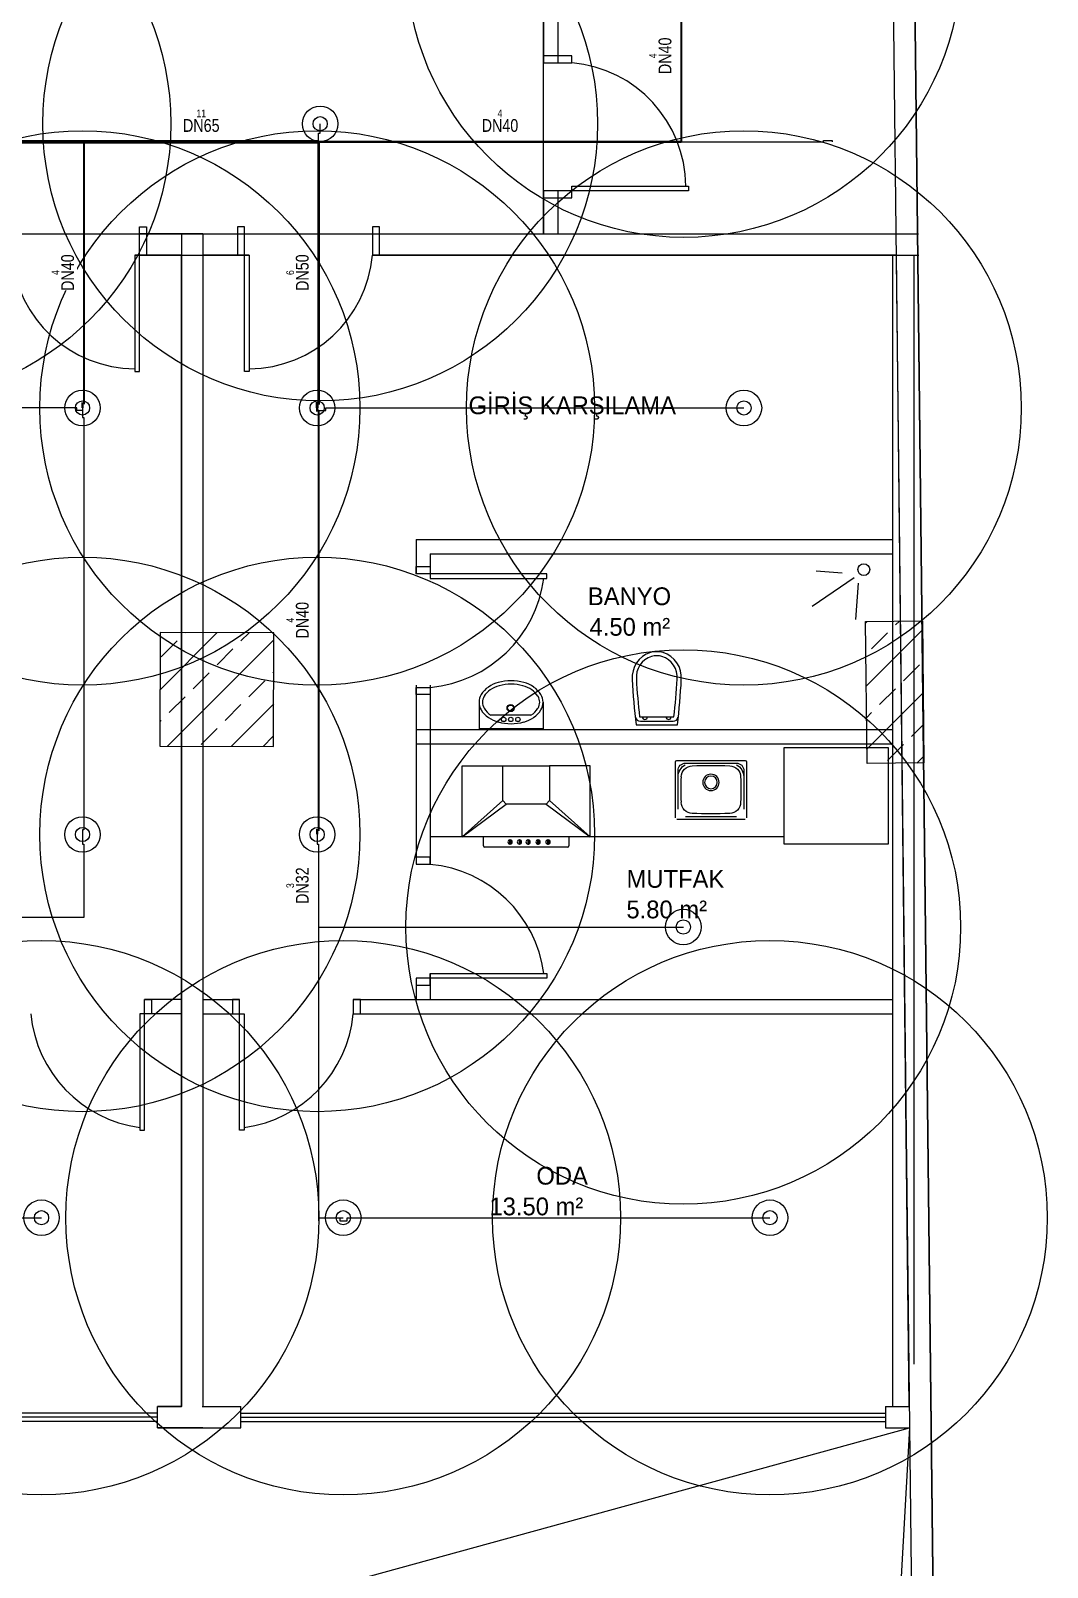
# Model space of a CAD drawing. Header units: centimetres. Extents: x 247996 to 276712, y -458149 to -450648.
# Drawn here: x 255735 to 256449, y -453153 to -452072 of the extents above; entities that cross this region are included whole.
import ezdxf
from ezdxf.enums import TextEntityAlignment as Align

# ---------------------------------------------------------------- set-up
doc = ezdxf.new("R2010")
doc.units = ezdxf.units.CM
for name, color, linetype in [('MKDU0', 50, 'Continuous'), ('MTY-SPRINKLER', 15, 'Continuous'), ('MTY-SPRINKLER-BORU', 140, 'Continuous'), ('MTY-SPRINKLER-CAP', 141, 'Continuous'), ('MTY-SPRINKLER-KORUMA', 8, 'Continuous')]:
    doc.layers.add(name, color=color, linetype=linetype)
doc.styles.add('MtXpl_Comic_Sans_MS', font='comic.ttf')
doc.styles.add('ROTAS', font='arial.ttf')

# ---------------------------------------------------------------- blocks, each defined once
blk = doc.blocks.new('ASL-SPR-PE')
for radius in [12.5, 5]:
    blk.add_circle((0, 0), radius)

msp = doc.modelspace()

# ---------------------------------------------------------------- linework, layer by layer
at = {"layer": 'MKDU0', "color": 8, "ltscale": 0.03}
for p, q in [((256372.6, -453482.7), (256342.3, -450836.9)), ((256342.3, -450836.9), (256372.6, -453482.7)), ((256357.6, -453482.1), (256327.5, -450851.9)), ((256105.1, -452007.5), (256105.1, -452094.5)), ((256095.1, -452012.5), (256095.1, -452094.5)), ((256095.1, -452214.7), (256095.1, -452064.7)), ((256095.1, -452184.5), (256095.1, -452214.7)), ((256105.1, -452184.5), (256105.1, -452214.7)), ((254840.5, -452214.7), (256095.1, -452214.7)), ((255811.1, -452214.7), (255884.9, -452214.7)), ((255855.5, -452214.7), (255811.1, -452214.7)), ((255840.5, -452214.7), (255840.5, -453039.7)), ((255840.5, -452214.7), (255884.9, -452214.7)), ((255855.5, -452214.7), (255855.5, -453039.7)), ((255974.9, -452214.7), (256358.8, -452214.7)), ((255807.8, -452229.7), (255888.2, -452229.7)), ((255840.5, -452229.7), (255807.8, -452229.7)), ((255840.5, -452229.7), (255807.8, -452229.7)), ((255840.5, -452229.7), (255840.5, -453009.7)), ((255840.5, -452229.7), (255840.5, -453039.7)), ((255840.5, -453039.7), (255840.5, -452229.7)), ((255855.5, -452229.7), (255855.5, -453009.7)), ((255855.5, -452229.7), (255855.5, -453039.7)), ((255855.5, -452229.7), (255888.2, -452229.7)), ((255888.2, -452229.7), (255855.5, -452229.7)), ((255855.5, -452229.7), (255855.5, -453039.7)), ((255974.9, -452229.7), (256358.9, -452229.7)), ((256343.3, -452229.7), (255974.9, -452229.7)), ((256340.5, -452229.7), (256340.5, -453039.7)), ((256352.2, -453039.7), (256343.3, -452229.7)), ((256355.5, -452229.7), (256355.5, -453009.7)), ((256005.5, -452429.7), (256340.5, -452429.7)), ((256005.5, -452429.7), (256005.5, -452453.8)), ((256015.5, -452439.7), (256340.5, -452439.7)), ((256015.5, -452439.7), (256015.5, -452457.1)), ((256305.2, -452453.4), (256286.8, -452452)), ((256313.6, -452456.6), (256284, -452476.8)), ((256316.4, -452460.5), (256314.4, -452485.9)), ((255825.6, -452495.1), (255825.3, -452575.1)), ((255825.5, -452535.5), (255865.7, -452495.2)), ((255905.6, -452495.4), (255825.6, -452495.1)), ((255843.1, -452495.4), (255843.4, -452495.2)), ((255882.4, -452501), (255888.1, -452495.3)), ((255905.3, -452575.4), (255905.6, -452495.4)), ((256321.5, -452487.4), (256361.5, -452486.9)), ((256321.5, -452488.5), (256322.6, -452487.4)), ((256322.6, -452587.4), (256321.5, -452487.4)), ((256322, -452532.9), (256361.6, -452493.3)), ((256325.8, -452506.6), (256337, -452495.4)), ((256342.7, -452489.8), (256345.3, -452487.1)), ((256361.5, -452486.9), (256362.6, -452586.9)), ((255826.3, -452512.2), (255837.5, -452501)), ((255830.8, -452575.1), (255905.6, -452500.3)), ((255865.6, -452517.8), (255876.8, -452506.6)), ((255848.7, -452534.7), (255860, -452523.5)), ((255904.9, -452523.5), (255905.5, -452522.8)), ((256348.3, -452529.1), (256359.5, -452517.8)), ((255888, -452540.3), (255899.3, -452529.1)), ((256005.5, -452532.3), (256005.5, -452658.2)), ((256015.5, -452532.3), (256015.5, -452658.2)), ((256322.5, -452577.3), (256362.1, -452537.7)), ((256331.4, -452545.9), (256342.7, -452534.7)), ((255831.9, -452551.5), (255843.1, -452540.3)), ((255871.2, -452557.1), (255882.4, -452545.9)), ((255875.5, -452575.3), (255905.4, -452545.4)), ((256049.8, -452544.2), (256049.8, -452562.9)), ((256094.8, -452544.2), (256094.8, -452562.9)), ((255825.4, -452558), (255826.3, -452557.1)), ((256086.3, -452553.2), (256058.2, -452553.2)), ((256322.3, -452555.1), (256325.8, -452551.5)), ((256353.9, -452568.4), (256362.3, -452559.9)), ((255854.4, -452574), (255865.6, -452562.7)), ((255897.9, -452575.3), (255904.9, -452568.4)), ((256005.5, -452563.4), (256340.5, -452563.4)), ((256094.8, -452562.9), (256049.8, -452562.9)), ((255825.3, -452575.1), (255905.3, -452575.4)), ((256005.5, -452573.4), (256340.5, -452573.4)), ((256337.6, -452576.2), (256264, -452576.2)), ((256264, -452576.2), (256264, -452643.9)), ((256337, -452585.2), (256348.3, -452574)), ((256337.6, -452643.9), (256337.6, -452576.2)), ((256357.7, -452587), (256362.6, -452582.1)), ((256037.9, -452588.9), (256066.4, -452588.9)), ((256037.9, -452638.9), (256037.9, -452588.9)), ((256127.9, -452588.9), (256099.4, -452588.9)), ((256127.9, -452638.9), (256127.9, -452588.9)), ((256187.8, -452625.6), (256187.8, -452586.2)), ((256188.8, -452585.2), (256236.8, -452585.2)), ((256189.7, -452619.5), (256189.7, -452592.3)), ((256195, -452587), (256230.7, -452587)), ((256236, -452592.3), (256236, -452619.5)), ((256237.8, -452586.2), (256237.8, -452625.6)), ((256362.6, -452586.9), (256322.6, -452587.4)), ((256066.4, -452613.4), (256037.9, -452638.9)), ((256127.9, -452638.9), (256099.4, -452613.4)), ((256037.9, -452638.9), (256068.9, -452615.9)), ((256096.9, -452615.9), (256127.9, -452638.9)), ((256230.7, -452624.8), (256195, -452624.8)), ((256236.8, -452626.6), (256188.8, -452626.6)), ((256264, -452638.9), (256015.5, -452638.9)), ((256264, -452638.9), (256015.5, -452638.9)), ((256127.9, -452638.9), (256037.9, -452638.9)), ((256052.9, -452645.2), (256052.9, -452638.9)), ((256111.9, -452646.2), (256053.9, -452646.2)), ((256071.3, -452641), (256071.3, -452643.5)), ((256071.3, -452641), (256071.9, -452641)), ((256071.3, -452643.5), (256071.3, -452644)), ((256071.9, -452644), (256071.3, -452644)), ((256071.9, -452641), (256071.9, -452643.5)), ((256071.9, -452643.5), (256071.9, -452644)), ((256077.9, -452641), (256077.9, -452643.5)), ((256077.9, -452641), (256078.5, -452641)), ((256077.9, -452643.5), (256077.9, -452644)), ((256078.5, -452644), (256077.9, -452644)), ((256078.5, -452641), (256078.5, -452643.5)), ((256078.5, -452643.5), (256078.5, -452644)), ((256084, -452641), (256084, -452643.5)), ((256084, -452641), (256084.7, -452641)), ((256084, -452643.5), (256084, -452644)), ((256084, -452644), (256084.7, -452644)), ((256084.7, -452641), (256084.7, -452643.5)), ((256084.7, -452643.5), (256084.7, -452644)), ((256091, -452641), (256091, -452643.5)), ((256091, -452641), (256091.7, -452641)), ((256091, -452643.5), (256091, -452644)), ((256091, -452644), (256091.7, -452644)), ((256091.7, -452641), (256091.7, -452643.5)), ((256091.7, -452643.5), (256091.7, -452644)), ((256098, -452641), (256098, -452643.5)), ((256098, -452641), (256098.7, -452641)), ((256098, -452643.5), (256098, -452644)), ((256098, -452644), (256098.7, -452644)), ((256098.7, -452641), (256098.7, -452643.5)), ((256098.7, -452643.5), (256098.7, -452644)), ((256112.9, -452638.9), (256112.9, -452645.2)), ((256264, -452643.9), (256337.6, -452643.9)), ((256005.5, -452738.2), (256005.5, -452753.4)), ((256015.5, -452734.9), (256015.5, -452753.4)), ((255840.5, -452753.4), (255814.6, -452753.4)), ((255855.5, -452753.4), (255881.4, -452753.4)), ((255961.4, -452753.4), (256340.5, -452753.4)), ((255840.5, -452763.4), (255811.3, -452763.4)), ((255855.5, -452763.4), (255884.7, -452763.4)), ((255961.4, -452763.4), (256340.5, -452763.4)), ((255823.7, -453044.2), (255360.5, -453044.2)), ((255823.7, -453047.2), (255360.5, -453047.2)), ((255823.7, -453039.7), (255840.5, -453039.7)), ((255840.9, -453039.7), (255823.7, -453039.7)), ((255823.7, -453054.7), (255823.7, -453039.7)), ((255823.7, -453039.7), (255840.5, -453039.7)), ((255855.1, -453039.7), (255882.2, -453039.7)), ((255855.5, -453039.7), (255882.2, -453039.7)), ((255855.5, -453039.7), (255882.2, -453039.7)), ((255882.2, -453054.7), (255882.2, -453039.7)), ((255882.2, -453044.2), (256335.5, -453044.2)), ((255882.2, -453047.2), (256335.5, -453047.2)), ((256335.5, -453039.7), (256352.2, -453039.7)), ((256335.5, -453039.7), (256335.5, -453054.7)), ((256335.5, -453039.7), (256352.2, -453039.7)), ((255003.7, -453424.7), (256352.4, -453054.7)), ((255823.7, -453050.2), (255360.5, -453050.2)), ((255823.7, -453054.7), (255882.2, -453054.7)), ((255855.5, -453054.7), (255823.7, -453054.7)), ((255840.5, -453054.7), (255882.2, -453054.7)), ((255882.2, -453050.2), (256335.5, -453050.2)), ((256352.4, -453054.7), (256332.1, -453424.7)), ((256335.5, -453054.7), (256352.4, -453054.7))]:
    msp.add_line(p, q, dxfattribs=at)
for points in [[(256095.1, -452089.5), (256095.1, -452094.5), (256115.1, -452094.5), (256115.1, -452089.5), (256095.1, -452089.5)], [(256095.1, -452089.5), (256095.1, -452094.5), (256115.1, -452094.5), (256115.1, -452089.5), (256095.1, -452089.5)], [(256095.1, -452089.5), (256095.1, -452094.5), (256115.1, -452094.5), (256115.1, -452089.5), (256095.1, -452089.5)], [(256095.1, -452184.5), (256095.1, -452189.5), (256115.1, -452189.5), (256115.1, -452184.5), (256095.1, -452184.5)], [(256095.1, -452184.5), (256095.1, -452189.5), (256115.1, -452189.5), (256115.1, -452184.5), (256095.1, -452184.5)], [(256095.1, -452184.5), (256095.1, -452189.5), (256115.1, -452189.5), (256115.1, -452184.5), (256095.1, -452184.5)], [(255811.1, -452209.7), (255816.1, -452209.7), (255816.1, -452229.7), (255811.1, -452229.7), (255811.1, -452209.7)], [(255811.1, -452209.7), (255816.1, -452209.7), (255816.1, -452229.7), (255811.1, -452229.7), (255811.1, -452209.7)], [(255811.1, -452209.7), (255816.1, -452209.7), (255816.1, -452229.7), (255811.1, -452229.7), (255811.1, -452209.7)], [(255884.9, -452209.7), (255879.9, -452209.7), (255879.9, -452229.7), (255884.9, -452229.7), (255884.9, -452209.7)], [(255884.9, -452209.7), (255879.9, -452209.7), (255879.9, -452229.7), (255884.9, -452229.7), (255884.9, -452209.7)], [(255884.9, -452209.7), (255879.9, -452209.7), (255879.9, -452229.7), (255884.9, -452229.7), (255884.9, -452209.7)], [(255979.9, -452209.7), (255974.9, -452209.7), (255974.9, -452229.7), (255979.9, -452229.7), (255979.9, -452209.7)], [(255979.9, -452209.7), (255974.9, -452209.7), (255974.9, -452229.7), (255979.9, -452229.7), (255979.9, -452209.7)], [(255979.9, -452209.7), (255974.9, -452209.7), (255974.9, -452229.7), (255979.9, -452229.7), (255979.9, -452209.7)], [(256005.5, -452453.8), (256005.5, -452448.8), (256015.5, -452448.8), (256015.5, -452453.8), (256005.5, -452453.8)], [(256005.5, -452538.8), (256005.5, -452533.8), (256015.5, -452533.8), (256015.5, -452538.8), (256005.5, -452538.8)], [(256005.5, -452653.2), (256005.5, -452658.2), (256015.5, -452658.2), (256015.5, -452653.2), (256005.5, -452653.2)], [(256005.5, -452738.2), (256005.5, -452743.2), (256015.5, -452743.2), (256015.5, -452738.2), (256005.5, -452738.2)], [(255814.6, -452753.4), (255819.6, -452753.4), (255819.6, -452763.4), (255814.6, -452763.4), (255814.6, -452753.4)], [(255881.4, -452753.4), (255876.4, -452753.4), (255876.4, -452763.4), (255881.4, -452763.4), (255881.4, -452753.4)], [(255966.4, -452753.4), (255961.4, -452753.4), (255961.4, -452763.4), (255966.4, -452763.4), (255966.4, -452753.4)]]:
    msp.add_lwpolyline(points, dxfattribs=at)
for points in [[(256115.1, -452184.5), (256115.1, -452181.2), (256197, -452181.2), (256197, -452184.5)], [(256115.1, -452184.5), (256115.1, -452181.2), (256197, -452181.2), (256197, -452184.5)], [(256115.1, -452184.5), (256115.1, -452181.2), (256197, -452181.2), (256197, -452184.5)], [(255811.1, -452229.7), (255807.8, -452229.7), (255807.8, -452311.5), (255811.1, -452311.5)], [(255811.1, -452229.7), (255807.8, -452229.7), (255807.8, -452311.5), (255811.1, -452311.5)], [(255811.1, -452229.7), (255807.8, -452229.7), (255807.8, -452311.5), (255811.1, -452311.5)], [(255884.9, -452229.7), (255888.2, -452229.7), (255888.2, -452311.5), (255884.9, -452311.5)], [(255884.9, -452229.7), (255888.2, -452229.7), (255888.2, -452311.5), (255884.9, -452311.5)], [(255884.9, -452229.7), (255888.2, -452229.7), (255888.2, -452311.5), (255884.9, -452311.5)], [(256015.5, -452453.8), (256015.5, -452457.1), (256097.4, -452457.1), (256097.4, -452453.8)], [(256015.5, -452738.2), (256015.5, -452734.9), (256097.4, -452734.9), (256097.4, -452738.2)], [(255814.6, -452763.4), (255811.3, -452763.4), (255811.3, -452845.3), (255814.6, -452845.3)], [(255881.4, -452763.4), (255884.7, -452763.4), (255884.7, -452845.3), (255881.4, -452845.3)]]:
    msp.add_lwpolyline(points, close=True, dxfattribs=at)
for points in [[(256189.3, -452560, 0.01664), (256192, -452528.2, 0.351622), (256179.2, -452509.3, 0.068714), (256174.7, -452508.7, 0.068714), (256170.3, -452509.3, 0.351622), (256157.5, -452528.2, 0.01664), (256160.2, -452560)], [(256186.8, -452554.5, 0.016866), (256189.1, -452528, 0.351778), (256178.4, -452512, 0.068022), (256174.7, -452511.5, 0.068022), (256171.1, -452512, 0.351778), (256160.4, -452528, 0.016866), (256162.7, -452554.5)]]:
    msp.add_lwpolyline(points, format="xyb", close=True, dxfattribs=at)
msp.add_lwpolyline([(256159.9, -452554.6, 0.389191), (256163.2, -452557.6), (256174.7, -452557.6), (256186.3, -452557.6, 0.389191), (256189.6, -452554.6, 0.389191)], format="xyb", dxfattribs=at)
for centre, radius in [((256320.3, -452450.9, 51), 4.14), ((256072, -452548.3), 2.52), ((256072, -452548.3), 2.12), ((256067.1, -452556.3), 1.56), ((256072.1, -452556.3), 1.56), ((256077.1, -452556.3), 1.56)]:
    msp.add_circle(centre, radius, dxfattribs=at)
for centre, radius, start, end in [((256007.3, -452445.2), 88.9, 275.3081, 352.3253), ((256060.1, -452544.2), 10.3, 148.2866, 180), ((256065.9, -452547.8), 17.2, 123.8347, 148.2866), ((256065.9, -452547.8), 14.8, 123.8347, 148.2866), ((256069.8, -452553.5), 24.1, 105.5176, 123.8347), ((256069.8, -452553.5), 21.7, 105.5176, 123.8347), ((256072.3, -452562.6), 33.5, 90, 105.5176), ((256072.3, -452562.6), 31.1, 90, 105.5176), ((256072.3, -452562.6), 33.5, 74.4824, 90), ((256072.3, -452562.6), 31.1, 74.4824, 90), ((256074.8, -452553.5), 21.7, 56.1653, 74.4824), ((256074.8, -452553.5), 24.1, 56.1653, 74.4824), ((256078.6, -452547.8), 14.8, 31.7134, 56.1653), ((256078.6, -452547.8), 17.2, 31.7134, 56.1653), ((256084.5, -452544.2), 10.3, 0, 31.7134), ((256060.1, -452544.2), 10.3, 180, 211.7134), ((256065.9, -452540.6), 17.2, 211.7134, 236.1653), ((256060.1, -452544.2), 7.93, 148.2866, 180), ((256060.1, -452544.2), 7.93, 180, 211.7134), ((256065.9, -452540.6), 14.8, 211.7134, 238.6233), ((256078.6, -452540.6), 14.8, 301.3767, 328.2866), ((256078.6, -452540.6), 17.2, 303.8347, 328.2866), ((256084.5, -452544.2), 7.93, 0, 31.7134), ((256084.5, -452544.2), 7.93, 328.2866, 0), ((256084.5, -452544.2), 10.3, 328.2866, 0), ((256069.8, -452534.9), 24.1, 236.1653, 254.4824), ((256072.3, -452525.8), 33.5, 254.4824, 270), ((256072.3, -452525.8), 33.5, 270, 285.5176), ((256074.8, -452534.9), 24.1, 285.5176, 303.8347), ((256166.4, -452554.5), 1.78, 180, 0), ((256183.1, -452554.5), 1.78, 180, 0), ((256053.9, -452645.2), 1, 180, 270), ((256071.6, -452642.5), 1.54, 100.5754, 259.4621), ((256071.6, -452642.5), 1.54, 282.6235, 77.3767), ((256078.2, -452642.5), 1.54, 100.5754, 259.4621), ((256078.2, -452642.5), 1.54, 282.6235, 77.3767), ((256084.3, -452642.5), 1.54, 100.5754, 259.4621), ((256084.3, -452642.5), 1.54, 282.6235, 77.3767), ((256091.3, -452642.5), 1.54, 100.5754, 259.4621), ((256091.3, -452642.5), 1.54, 282.6235, 77.3767), ((256098.3, -452642.5), 1.54, 100.5754, 259.4621), ((256098.3, -452642.5), 1.54, 282.6235, 77.3767), ((256111.9, -452645.2), 1, 270, 0), ((256007.3, -452746.8), 88.9, 7.6747, 84.6919), ((255823.2, -452755.2), 88.9, 185.3081, 262.3253), ((255872.8, -452755.2), 88.9, 277.6747, 354.6919)]:
    msp.add_arc(centre, radius, start, end, dxfattribs=at)
at = {"layer": 'MKDU0', "color": 8, "ltscale": 0.03, "extrusion": (0, 0, -1)}
for centre, major_axis, start_param, end_param in [((256188.8, -452586.2), (0.707, 0.707), 3.926991, 5.497787), ((256195, -452592.3), (-3.75, 3.75), 5.497787, 7.068583), ((256199.8, -452596.9), (-7.14, 7.14), 5.524757, 6.541187), ((256200, -452596.9), (-5.66, 5.66), 5.524757, 7.028844), ((256212.8, -452920.9), (332.3, 0), 4.67265, 4.752129), ((256225.7, -452596.9), (-5.66, 5.66), 0.825137, 2.329224), ((256230.7, -452592.3), (3.75, 3.75), -0.785398, 0.785398), ((256225.8, -452596.9), (7.14, 7.14), -0.258001, 0.758428), ((256236.8, -452586.2), (0.707, 0.707), -0.785398, 0.785398), ((256524.1, -452605.6), (-234.9, 234.9), 5.470817, 5.524757), ((256212.8, -452600.6), (-4.07, 4.07), 3.926991, 10.210176), ((256212.8, -452600.6), (-3.18, 3.18), 3.926991, 10.210176), ((255901.6, -452605.6), (234.9, 234.9), 0.758428, 0.812368), ((256200, -452614.4), (5.66, 5.66), 2.395934, 3.900021), ((256225.7, -452614.4), (5.66, 5.66), 0.812368, 2.316455), ((256212.8, -452290.4), (332.3, 0), 1.531058, 1.610536)]:
    msp.add_ellipse(centre, major_axis=major_axis, ratio=1, start_param=start_param, end_param=end_param, dxfattribs=at)
at = {"layer": 'MKDU0', "color": 8, "ltscale": 0.03, "invisible_edges": 1}
for points in [[(256099.4, -452613.4), (256066.4, -452613.4), (256066.4, -452588.9), (256099.4, -452588.9)], [(256066.4, -452613.4), (256099.4, -452613.4), (256096.9, -452615.9), (256068.9, -452615.9)]]:
    msp.add_3dface(points, dxfattribs=at)
at = {"layer": 'MTY-SPRINKLER-BORU'}
for points, const_width in [([(256192, -452150), (256192, -452029), (256193.8, -452029), (256193.8, -452024), (256193.8, -452022.2)], 1.5), ([(255637, -452150), (255772, -452150)], 2.5), ([(255772, -452150), (255772, -452334), (255771, -452334), (255771, -452337.2)], 1.5), ([(255772, -452150), (255937, -452150)], 2.5), ([(255937, -452150), (255937, -452334), (255936, -452334), (255936, -452337.2)], 2), ([(255937, -452150), (256192, -452150)], 1.5), ([(255936, -452337.2), (255936, -452339), (255937, -452339)], 1.5), ([(255937, -452339), (255937, -452634), (255936, -452634), (255936, -452637.2)], 1.5)]:
    msp.add_lwpolyline(points, dxfattribs=dict(at, const_width=const_width))
for points in [[(255937, -452150), (255937, -452149), (255937, -452144), (255938.1, -452144), (255938.1, -452137.3)], [(256192, -452150), (256292, -452150), (256292, -452149), (256298, -452149), (256298, -452150)], [(255771, -452339), (255767, -452339), (255767, -452337.2), (255471, -452337.2)], [(255771, -452339), (255771, -452344), (255772, -452344), (255772, -452634), (255771, -452634), (255771, -452637.2), (255771, -452644), (255772, -452644), (255772, -452695.7), (255502.6, -452695.7)], [(255771, -452337.2), (255771, -452339)], [(255937, -452339), (255942, -452339), (255942, -452337.2), (256236, -452337.2)], [(255936, -452637.2), (255936, -452644), (255937, -452644), (255937, -452702.3)], [(255937, -452702.3), (255937, -452704), (255937, -452906.8)], [(255937, -452702.3), (256193.5, -452702.3)], [(255442, -452906.8), (255442, -452909), (255447, -452909), (255447, -452906.8), (255742.2, -452906.8)], [(255937, -452906.8), (255937, -452909)], [(255937, -452906.8), (255952, -452906.8)], [(255952, -452906.8), (255952, -452909), (255957, -452909), (255957, -452906.8), (256254.3, -452906.8)], [(255952, -452906.8), (255954.3, -452906.8)]]:
    msp.add_lwpolyline(points, dxfattribs=at)
at = {"layer": 'MTY-SPRINKLER-KORUMA'}
for centre in [(256193.8, -452022.2), (255638.1, -452137.3), (255938.1, -452137.3), (255771, -452337.2), (255936, -452337.2), (256236, -452337.2), (255771, -452637.2), (255936, -452637.2), (256193.4, -452702.3), (255742.2, -452906.8), (255954.3, -452906.8), (256254.3, -452906.8)]:
    msp.add_circle(centre, 195, dxfattribs=at)

# ---------------------------------------------------------------- block references
at = {"layer": 'MTY-SPRINKLER'}
for p in [(255938.1, -452137.3), (255771, -452337.2), (255936, -452337.2), (256236, -452337.2), (255771, -452637.2), (255936, -452637.2), (256193.4, -452702.3), (255742.2, -452906.8), (255954.3, -452906.8), (256254.3, -452906.8)]:
    msp.add_blockref('ASL-SPR-PE', p, dxfattribs=at)

# ---------------------------------------------------------------- texts
at = {"layer": 'MKDU0', "color": 8, "ltscale": 0.03, "style": 'MtXpl_Comic_Sans_MS'}
for s, p in [('GİRİŞ KARŞILAMA', (256042.4, -452341.6)), ('MUTFAK', (256153.5, -452674.7)), ('5.80 m²', (256153.4, -452696.2)), ('ODA', (256090.1, -452883.5)), ('13.50 m²', (256057.1, -452905.1))]:
    msp.add_text(s, height=12.5, dxfattribs=at).set_placement(p)
for s, p in [('BANYO', (256126.3, -452475.9)), ('4.50 m²', (256127.5, -452497.4))]:
    msp.add_text(s, height=12.5, rotation=360, dxfattribs=at).set_placement(p)

# ---------------------------------------------------------------- next in the draw order: wipeouts: each hides what was drawn before it
for points in [[(256187.2, -452102), (256187.2, -452080.6), (256173.8, -452080.6), (256173.8, -452102)], [(255842, -452145.2), (255863.4, -452145.2), (255863.4, -452131.8), (255842, -452131.8)], [(256052, -452145.2), (256073.4, -452145.2), (256073.4, -452131.8), (256052, -452131.8)], [(255767.2, -452254.5), (255767.2, -452233.1), (255753.8, -452233.1), (255753.8, -452254.5)], [(255932.2, -452254.5), (255932.2, -452233.1), (255918.8, -452233.1), (255918.8, -452254.5)], [(255932.2, -452499), (255932.2, -452477.6), (255918.8, -452477.6), (255918.8, -452499)], [(255932.2, -452685.7), (255932.2, -452664.2), (255918.8, -452664.2), (255918.8, -452685.7)]]:
    msp.add_wipeout(points)

# ---------------------------------------------------------------- next in the draw order: texts
at = {"layer": 'MTY-SPRINKLER-CAP', "style": 'ROTAS', "width": 0.8}
for s, p in [('DN40', (256180.5, -452089.5)), ('DN40', (255760.5, -452242)), ('DN50', (255925.5, -452242)), ('DN40', (255925.5, -452486.5)), ('DN32', (255925.5, -452673.2))]:
    msp.add_text(s, height=9, rotation=90, dxfattribs=at).set_placement(p, align=Align.MIDDLE_CENTER)
for s, p in [('DN65', (255854.5, -452138.5)), ('DN40', (256064.5, -452138.5))]:
    msp.add_text(s, height=9, dxfattribs=at).set_placement(p, align=Align.MIDDLE_CENTER)

# ---------------------------------------------------------------- next in the draw order: wipeouts: each hides what was drawn before it
for points in [[(256176, -452093), (256176, -452088.2), (256167.9, -452088.2), (256167.9, -452093)], [(255849.7, -452134), (255857.2, -452134), (255857.2, -452125.9), (255849.7, -452125.9)], [(256061, -452134), (256065.8, -452134), (256065.8, -452125.9), (256061, -452125.9)], [(255756, -452245.5), (255756, -452240.7), (255747.9, -452240.7), (255747.9, -452245.5)], [(255921, -452245.5), (255921, -452240.7), (255912.9, -452240.7), (255912.9, -452245.5)], [(255921, -452490), (255921, -452485.2), (255912.9, -452485.2), (255912.9, -452490)], [(255921, -452676.6), (255921, -452671.8), (255912.9, -452671.8), (255912.9, -452676.6)]]:
    msp.add_wipeout(points)

# ---------------------------------------------------------------- next in the draw order: linework, layer by layer
at = {"layer": 'MKDU0', "color": 8, "ltscale": 0.03}
for centre, start, end in [((256107.5, -452181.7), 0.3687, 84.9809), ((256107.5, -452181.7), 0.3687, 84.9809), ((256107.5, -452181.7), 0.3687, 84.9809), ((255808.4, -452222), 185.0191, 269.6313), ((255808.4, -452222), 185.0191, 269.6313), ((255808.4, -452222), 185.0191, 269.6313), ((255887.6, -452222), 270.3687, 354.9809), ((255887.6, -452222), 270.3687, 354.9809), ((255887.6, -452222), 270.3687, 354.9809)]:
    msp.add_arc(centre, 87.6, start, end, dxfattribs=at)

# ---------------------------------------------------------------- next in the draw order: texts
at = {"layer": 'MTY-SPRINKLER-CAP', "style": 'ROTAS', "width": 0.8}
for s, p in [('4', (256172, -452089.5)), ('4', (255752, -452242)), ('6', (255917, -452242)), ('4', (255917, -452486.5)), ('3', (255917, -452673.2))]:
    msp.add_text(s, height=5.4, rotation=90, dxfattribs=at).set_placement(p, align=Align.MIDDLE_CENTER)
for s, p in [('11', (255854.5, -452130)), ('4', (256064.5, -452130))]:
    msp.add_text(s, height=5.4, dxfattribs=at).set_placement(p, align=Align.MIDDLE_CENTER)

doc.saveas('drawing.dxf')
